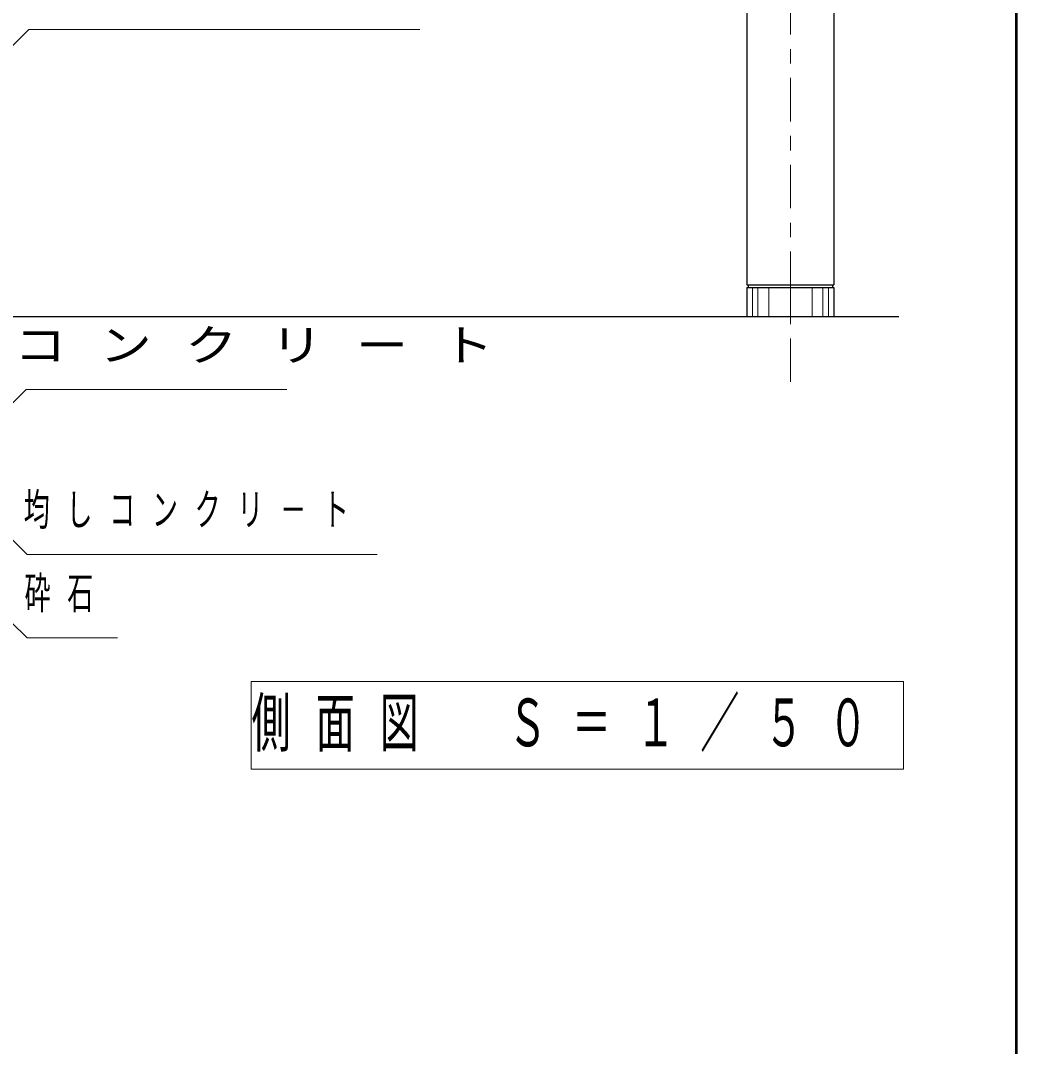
# Model space of a CAD drawing. Units: millimetres on the paper, scale 1:50. Extents: x -365 to 10, y -38 to 257.
# Drawn here: x -68.8 to 0, y 109.4 to 180.3 of the extents above; entities that cross this region are included whole.
import ezdxf

# ---------------------------------------------------------------- set-up
doc = ezdxf.new("R2010")
doc.units = ezdxf.units.MM
doc.linetypes.add('USER2', pattern=[6, 3, -1, 1, -1])
doc.layers.add('LY_1', color=7, linetype='Continuous', lineweight=25)
doc.layers.add('LY_2', color=7, linetype='Continuous', lineweight=13)
doc.styles.add('ＭＳ ゴシック', font='')
doc.styles.get('ＭＳ ゴシック').set_extended_font_data('MS Gothic')

msp = doc.modelspace()

# ---------------------------------------------------------------- linework, layer by layer
at = {"layer": 'LY_1', "linetype": 'USER2', "lineweight": 13}
msp.add_line((-15.617, 155.297), (-15.617, 223.036), dxfattribs=at)
at = {"layer": 'LY_1', "color": 4}
for p, q in [((-18.617, 205.611), (-18.617, 162.011)), ((-12.617, 205.611), (-12.617, 162.011)), ((-18.617, 162.011), (-12.617, 162.011)), ((-18.617, 161.811), (-18.617, 159.811)), ((-18.617, 161.811), (-12.617, 161.811)), ((-18.532, 162.011), (-18.532, 161.811)), ((-12.703, 162.011), (-12.703, 161.811)), ((-12.617, 161.811), (-12.617, 159.811))]:
    msp.add_line(p, q, dxfattribs=at)
at = {"layer": 'LY_1', "lineweight": 13}
for p, q in [((-18.242, 161.811), (-18.242, 159.811)), ((-17.867, 161.811), (-17.867, 159.811)), ((-17.117, 161.811), (-17.117, 159.811)), ((-15.617, 161.811), (-15.617, 159.811)), ((-14.117, 161.811), (-14.117, 159.811)), ((-13.367, 161.811), (-13.367, 159.811)), ((-12.992, 161.811), (-12.992, 159.811)), ((-52.868, 134.6), (-52.868, 128.544)), ((-7.812, 134.6), (-52.868, 134.6)), ((-7.812, 128.544), (-7.812, 134.6)), ((-52.868, 128.544), (-7.812, 128.544))]:
    msp.add_line(p, q, dxfattribs=at)
at = {"layer": 'LY_1'}
msp.add_line((-77.417, 159.811), (-8.124, 159.811), dxfattribs=at)
at = {"layer": 'LY_1', "lineweight": 13}
for points in [[(-78.503, 169.378), (-68.223, 179.643), (-41.223, 179.643)], [(-72.967, 150.288), (-68.403, 154.777), (-50.399, 154.777)], [(-71.418, 146.414), (-68.329, 143.359), (-44.161, 143.359)], [(-75.006, 144.139), (-68.329, 137.603), (-62.105, 137.603)]]:
    msp.add_lwpolyline(points, dxfattribs=at)
at = {"layer": 'LY_2', "lineweight": 50}
msp.add_line((0, 0), (0, 257), dxfattribs=at)

# ---------------------------------------------------------------- texts
at = {"layer": 'LY_1', "attachment_point": 4, "style": 'ＭＳ ゴシック'}
for s, insert, char_height in [('\\T1.64;\\W1.2;コンクリート', (-69.233, 157.777), 2.199), ('\\T1.64;\\W0.6;均しコンクリ－ト', (-68.578, 146.359), 2.199), ('\\T1.64;\\W0.6;砕石', (-68.522, 140.603), 2.199), ('\\T1.64;\\W0.6;側面図\u3000Ｓ＝１／５０', (-52.84, 131.572), 3.299)]:
    msp.add_mtext(s, dxfattribs=dict(at, insert=insert, char_height=char_height))

doc.saveas('drawing.dxf')
